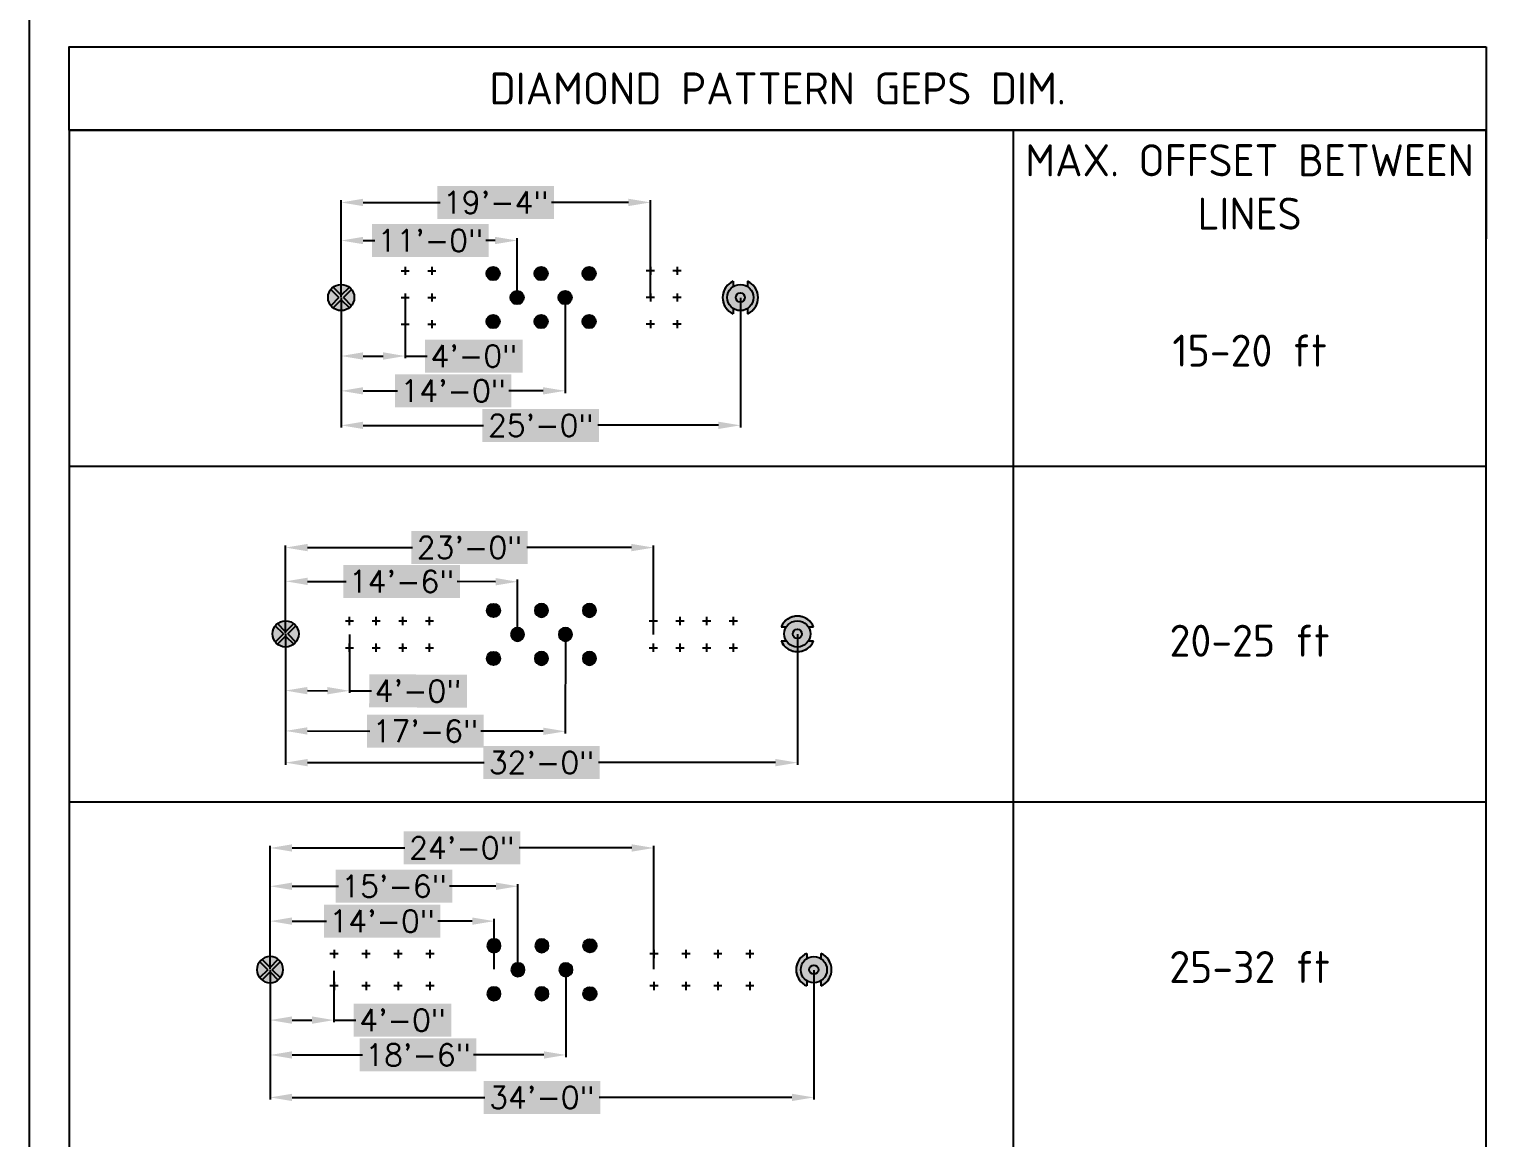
# Paper-space layout 'INFO_SHEET_FOR_STANDARDS' of a CAD drawing. Header units: feet, sheet in inches. Extents: x 0 to 10.7, y 0 to 8.2.
# Drawn here: x 0.002 to 3.768, y 2.207 to 5.053 of the extents above; entities that cross this region are included whole.
import ezdxf

# ---------------------------------------------------------------- set-up
doc = ezdxf.new("R2010")
doc.units = ezdxf.units.FT
doc.header["$MEASUREMENT"] = 0
for name, color, linetype in [('Dim 1', 5, 'Continuous'), ('Product (Colored)', 250, 'Continuous'), ('Product (Red Only)', 1, 'Continuous')]:
    doc.layers.add(name, color=color, linetype=linetype)
doc.styles.add('ISO3098B', font='ISO3098B.SHX', dxfattribs={"height": 2})
doc.styles.add('Roman', font='romans')
doc.dimstyles.new('new style', dxfattribs={"dimscale": 2.75, "dimtxt": 0.5, "dimasz": 0.5, "dimexe": 0.05, "dimexo": 0.01, "dimgap": 0.05, "dimtad": 0, "dimdec": 0, "dimlfac": 12, "dimzin": 9, "dimdsep": 46, "dimlunit": 3, "dimtxsty": 'Roman', "dimcen": 0.09, "dimclrd": 5, "dimclre": 5, "dimclrt": 5, "dimadec": 0, "dimazin": 0, "dimtfac": 1, "dimtdec": 0, "dimtofl": 0, "dimtmove": 0, "dimatfit": 3, "dimfxl": 2.55, "dimtfill": 2, "dimtfillclr": 7, "dimtolj": 1, "dimtzin": 0, "dimlwd": -1, "dimlwe": -1, "dimarcsym": 0})

# ---------------------------------------------------------------- blocks, each defined once
blk = doc.blocks.new('20 FOOT GEPS')
at = {"layer": 'Product (Red Only)'}
h = blk.add_hatch(color=3, dxfattribs=at)
h.dxf.hatch_style = 1
h.paths.add_polyline_path([(0.506, 0.645, 0.345381), (-0.506, 0.645), (0, 0.139)])
h.paths.add_polyline_path([(0.645, 0.506), (0.139, 0), (0.645, -0.506, 0.167827), (0.82, 0, 0.167827)])
h.paths.add_polyline_path([(0, -0.139), (-0.506, -0.645, 0.345381), (0.506, -0.645)])
h.paths.add_polyline_path([(-0.645, 0.506, 0.167827), (-0.82, 0, 0.167827), (-0.645, -0.506), (-0.139, 0)])
at = {"layer": 'Product (Red Only)', "true_color": 0x000000}
h = blk.add_hatch(color=18, dxfattribs=at)
h.dxf.hatch_style = 1
h.paths.add_polyline_path([(0.645, 0.506, 0.060218), (0.506, 0.645), (0, 0.139), (-0.506, 0.645, 0.060218), (-0.645, 0.506), (-0.139, 0), (-0.645, -0.506, 0.060218), (-0.506, -0.645), (0, -0.139), (0.506, -0.645, 0.060218), (0.645, -0.506), (0.139, 0)])
at = {"layer": 'Product (Red Only)', "color": 18, "true_color": 0x000000}
for p, q in [((-0.139, 0), (-0.65, 0.51)), ((0, 0.139), (-0.51, 0.65)), ((0, 0.139), (0.51, 0.65)), ((0.139, 0), (0.65, 0.51)), ((0.139, 0), (0.65, -0.51)), ((-0.139, 0), (-0.65, -0.51)), ((0, -0.139), (-0.51, -0.65)), ((0, -0.139), (0.51, -0.65))]:
    blk.add_line(p, q, dxfattribs=at)
blk.add_circle((0, 0), 0.82, dxfattribs=at)
blk = doc.blocks.new('12m GEPS')
at = {"layer": 'Product (Red Only)', "true_color": 0x000000}
h = blk.add_hatch(color=18, dxfattribs=at)
h.dxf.hatch_style = 1
h.paths.add_polyline_path([(-0.088, 0, 1), (0.088, 0, 1)])
h.paths.add_polyline_path([(0.135, 0.31), (0.135, 0.257), (0.135, 0.21, -0.255267), (0.25, 0, -0.255267), (0.135, -0.21), (0.135, -0.31, 0.654654)])
h.paths.add_polyline_path([(-0.135, 0.31, 0.654654), (-0.135, -0.31), (-0.135, -0.257), (-0.135, -0.21, -0.255267), (-0.25, 0, -0.255267), (-0.135, 0.21)])
at = {"layer": 'Product (Red Only)', "true_color": 0xf8991e}
h = blk.add_hatch(color=30, dxfattribs=at)
h.dxf.hatch_style = 1
edge = h.paths.add_edge_path()
edge.add_arc((0, 0), 0.0878, 0, 360)
edge = h.paths.add_edge_path()
edge.add_arc((0, 0), 0.25, 0, 180)
edge.add_arc((0, 0), 0.25, 180, 360)
at = {"layer": 'Product (Red Only)', "color": 18, "true_color": 0x000000}
for p, q in [((-0.135, 0.31), (-0.135, 0.21)), ((0.135, 0.31), (0.135, 0.257)), ((0.135, 0.31), (0.135, 0.21)), ((-0.135, -0.21), (-0.135, -0.31)), ((-0.135, -0.257), (-0.135, -0.31)), ((0.135, -0.21), (0.135, -0.31)), ((0.135, -0.257), (0.135, -0.31))]:
    blk.add_line(p, q, dxfattribs=at)
for radius in [0.25, 0.0878]:
    blk.add_circle((0, 0), radius, dxfattribs=at)
for start, end in [(113.5782, 246.4218), (121.3323, 238.6677), (293.5782, 66.4218), (301.3323, 58.6677)]:
    blk.add_arc((0, 0), 0.338, start, end, dxfattribs=at)
blk = doc.blocks.new('40 FOOT GEPS')
at = {"layer": 'Product (Red Only)', "color": 18, "true_color": 0x000000}
blk.add_circle((0, 0), 0.25, dxfattribs=at)
blk.add_blockref('12m GEPS', (0, 0), dxfattribs=at)
blk = doc.blocks.new('1.5m GEPS')
at = {"layer": 'Product (Red Only)'}
h = blk.add_hatch(color=1, dxfattribs=at)
h.dxf.hatch_style = 1
h.paths.add_polyline_path([(-0.125, 0, 1), (0.125, 0, 1)])
at = {"layer": 'Product (Red Only)', "color": 18, "true_color": 0x000000}
blk.add_circle((0, 0), 0.125, dxfattribs=at)
blk = doc.blocks.new('3 m GEPS')
at = {"layer": 'Product (Red Only)', "true_color": 0xa1e7fc}
h = blk.add_hatch(color=141, dxfattribs=at)
h.dxf.hatch_style = 1
edge = h.paths.add_edge_path(flags=16)
edge.add_arc((0, 0), 0.0458, 0, 360)
edge = h.paths.add_edge_path()
edge.add_arc((0, 0), 0.125, 180, 360)
edge.add_arc((0, 0), 0.125, 0, 180)
at = {"layer": 'Product (Red Only)', "true_color": 0x000000}
h = blk.add_hatch(color=18, dxfattribs=at)
h.dxf.hatch_style = 1
edge = h.paths.add_edge_path()
edge.add_arc((0, 0), 0.0458, 0, 360)
at = {"layer": 'Product (Red Only)', "color": 18, "true_color": 0x000000}
for radius in [0.125, 0.0456]:
    blk.add_circle((0, 0), radius, dxfattribs=at)
blk = doc.blocks.new('Purple BSTR')
at = {"layer": 'Product (Colored)', "transparency": 33554687}
h = blk.add_hatch(color=200, dxfattribs=at)
h.dxf.hatch_style = 1
edge = h.paths.add_edge_path()
edge.add_arc((0, 0), 0.025, 0, 360)
at = {"layer": 'Product (Colored)', "color": 200}
for p, q in [((-0.025, 0), (-0.077, 0)), ((0.025, 0), (-0.025, 0)), ((0, 0.077), (0, 0.025)), ((0, 0.025), (0, -0.025)), ((0.077, 0), (0.025, 0)), ((0, -0.025), (0, -0.077))]:
    blk.add_line(p, q, dxfattribs=at)
blk = doc.blocks.new('BSTR Single')
at = {"transparency": 33554687}
h = blk.add_hatch(color=256, dxfattribs=at)
h.dxf.hatch_style = 1
edge = h.paths.add_edge_path()
edge.add_arc((0, 0), 0.025, 0, 360)
for p, q in [((-0.025, 0), (-0.077, 0)), ((0, 0.077), (0, 0.025)), ((0.077, 0), (0.025, 0)), ((0, -0.025), (0, -0.077))]:
    blk.add_line(p, q)
blk.add_blockref('Purple BSTR', (0, 0))
blk = doc.blocks.new('*D249')
at = {"layer": 'Defpoints', "color": 0, "linetype": 'Continuous', "lineweight": 25, "transparency": 16777216}
for p in [(472.45, -274.54), (476.452, -274.54), (476.452, -278.193)]:
    blk.add_point(p, dxfattribs=at)
at = {"layer": 'Dim 1', "color": 5, "transparency": 16777216}
for p, q in [((472.45, -274.567), (472.45, -278.33)), ((476.452, -274.567), (476.452, -278.33)), ((473.825, -278.193), (475.077, -278.193)), ((476.452, -278.193), (477.827, -278.193))]:
    blk.add_line(p, q, dxfattribs=at)
at = {"layer": 'Dim 1', "color": 5, "linetype": 'Continuous', "lineweight": 25, "transparency": 16777216}
for points in [[(473.825, -277.963), (473.825, -278.422), (472.45, -278.193)], [(475.077, -277.963), (475.077, -278.422), (476.452, -278.193)]]:
    blk.add_solid(points, dxfattribs=at)
at = {"layer": 'Dim 1', "color": 5, "linetype": 'Continuous', "lineweight": 25, "transparency": 16777216, "insert": (480.747, -278.193), "char_height": 1.375, "attachment_point": 5, "style": 'Roman', "bg_fill": 1, "box_fill_scale": 1.25, "bg_fill_color": 7, "bg_fill_true_color": 16777215, "bg_fill_transparency": 0}
blk.add_mtext('\\A1;4\'-0"', dxfattribs=at)
blk = doc.blocks.new('*D250')
at = {"layer": 'Defpoints', "color": 0, "linetype": 'Continuous', "lineweight": 25, "transparency": 16777216}
for p in [(483.451, -270.972), (472.45, -274.54), (483.452, -274.538)]:
    blk.add_point(p, dxfattribs=at)
at = {"layer": 'Dim 1', "color": 5, "transparency": 16777216}
for p, q in [((472.45, -274.512), (472.449, -270.837)), ((473.824, -270.974), (474.55, -270.974)), ((482.076, -270.973), (481.504, -270.973)), ((483.452, -274.51), (483.451, -270.835))]:
    blk.add_line(p, q, dxfattribs=at)
at = {"layer": 'Dim 1', "color": 5, "linetype": 'Continuous', "lineweight": 25, "transparency": 16777216}
for points in [[(473.824, -270.745), (473.824, -271.203), (472.449, -270.975)], [(482.076, -270.744), (482.076, -271.202), (483.451, -270.972)]]:
    blk.add_solid(points, dxfattribs=at)
at = {"layer": 'Dim 1', "color": 5, "linetype": 'Continuous', "lineweight": 25, "transparency": 16777216, "insert": (478.027, -270.973), "char_height": 1.375, "attachment_point": 5, "rotation": 0.01061, "style": 'Roman', "bg_fill": 1, "box_fill_scale": 1.25, "bg_fill_color": 7, "bg_fill_true_color": 16777215, "bg_fill_transparency": 0}
blk.add_mtext('\\A1;11\'-0"', dxfattribs=at)
blk = doc.blocks.new('*D251')
at = {"layer": 'Defpoints', "color": 0, "linetype": 'Continuous', "lineweight": 25, "transparency": 16777216}
for p in [(472.45, -274.54), (486.452, -274.538), (486.453, -280.369)]:
    blk.add_point(p, dxfattribs=at)
at = {"layer": 'Dim 1', "color": 5, "transparency": 16777216}
for p, q in [((472.45, -274.567), (472.451, -280.509)), ((486.452, -274.565), (486.453, -280.507)), ((473.826, -280.371), (475.975, -280.371)), ((485.078, -280.37), (482.929, -280.37))]:
    blk.add_line(p, q, dxfattribs=at)
at = {"layer": 'Dim 1', "color": 5, "linetype": 'Continuous', "lineweight": 25, "transparency": 16777216}
for points in [[(473.826, -280.142), (473.826, -280.6), (472.451, -280.372)], [(485.078, -280.141), (485.078, -280.599), (486.453, -280.369)]]:
    blk.add_solid(points, dxfattribs=at)
at = {"layer": 'Dim 1', "color": 5, "linetype": 'Continuous', "lineweight": 25, "transparency": 16777216, "insert": (479.452, -280.37), "char_height": 1.375, "attachment_point": 5, "rotation": 0.00834, "style": 'Roman', "bg_fill": 1, "box_fill_scale": 1.25, "bg_fill_color": 7, "bg_fill_true_color": 16777215, "bg_fill_transparency": 0}
blk.add_mtext('\\A1;14\'-0"', dxfattribs=at)
blk = doc.blocks.new('*D252')
at = {"layer": 'Defpoints', "color": 0, "linetype": 'Continuous', "lineweight": 25, "transparency": 16777216}
for p in [(491.785, -268.592), (472.45, -274.54), (491.785, -274.538)]:
    blk.add_point(p, dxfattribs=at)
at = {"layer": 'Dim 1', "color": 5, "transparency": 16777216}
for p, q in [((472.45, -274.512), (472.449, -268.457)), ((473.824, -268.594), (478.64, -268.594)), ((490.41, -268.593), (485.594, -268.593)), ((491.785, -274.51), (491.785, -268.455))]:
    blk.add_line(p, q, dxfattribs=at)
at = {"layer": 'Dim 1', "color": 5, "linetype": 'Continuous', "lineweight": 25, "transparency": 16777216}
for points in [[(473.824, -268.365), (473.824, -268.824), (472.449, -268.595)], [(490.41, -268.363), (490.41, -268.822), (491.785, -268.592)]]:
    blk.add_solid(points, dxfattribs=at)
at = {"layer": 'Dim 1', "color": 5, "linetype": 'Continuous', "lineweight": 25, "transparency": 16777216, "insert": (482.117, -268.593), "char_height": 1.375, "attachment_point": 5, "rotation": 0.00604, "style": 'Roman', "bg_fill": 1, "box_fill_scale": 1.25, "bg_fill_color": 7, "bg_fill_true_color": 16777215, "bg_fill_transparency": 0}
blk.add_mtext('\\A1;19\'-4"', dxfattribs=at)
blk = doc.blocks.new('*D253')
at = {"layer": 'Defpoints', "color": 0, "linetype": 'Continuous', "lineweight": 25, "transparency": 16777216}
for p in [(472.45, -274.54), (497.409, -274.538), (497.41, -282.526)]:
    blk.add_point(p, dxfattribs=at)
at = {"layer": 'Dim 1', "color": 5, "transparency": 16777216}
for p, q in [((472.45, -274.567), (472.451, -282.665)), ((497.409, -274.565), (497.41, -282.663)), ((473.826, -282.527), (481.355, -282.527)), ((496.035, -282.526), (488.505, -282.526))]:
    blk.add_line(p, q, dxfattribs=at)
at = {"layer": 'Dim 1', "color": 5, "linetype": 'Continuous', "lineweight": 25, "transparency": 16777216}
for points in [[(473.826, -282.298), (473.826, -282.757), (472.451, -282.528)], [(496.035, -282.296), (496.035, -282.755), (497.41, -282.526)]]:
    blk.add_solid(points, dxfattribs=at)
at = {"layer": 'Dim 1', "color": 5, "linetype": 'Continuous', "lineweight": 25, "transparency": 16777216, "insert": (484.93, -282.527), "char_height": 1.375, "attachment_point": 5, "rotation": 0.00468, "style": 'Roman', "bg_fill": 1, "box_fill_scale": 1.25, "bg_fill_color": 7, "bg_fill_true_color": 16777215, "bg_fill_transparency": 0}
blk.add_mtext('\\A1;25\'-0"', dxfattribs=at)
blk = doc.blocks.new('*D261')
at = {"layer": 'Defpoints', "color": 0, "linetype": 'Continuous', "lineweight": 25, "transparency": 16777216}
for p in [(468.975, -295.563), (472.976, -295.576), (472.964, -299.119)]:
    blk.add_point(p, dxfattribs=at)
at = {"layer": 'Dim 1', "color": 5, "transparency": 16777216}
for p, q in [((468.975, -295.59), (468.962, -299.243)), ((472.976, -295.604), (472.963, -299.256)), ((470.338, -299.11), (471.589, -299.114)), ((472.964, -299.119), (474.339, -299.123))]:
    blk.add_line(p, q, dxfattribs=at)
at = {"layer": 'Dim 1', "color": 5, "linetype": 'Continuous', "lineweight": 25, "transparency": 16777216}
for points in [[(470.339, -298.881), (470.337, -299.339), (468.963, -299.105)], [(471.59, -298.885), (471.588, -299.343), (472.964, -299.119)]]:
    blk.add_solid(points, dxfattribs=at)
at = {"layer": 'Dim 1', "color": 5, "linetype": 'Continuous', "lineweight": 25, "transparency": 16777216, "insert": (477.259, -299.133), "char_height": 1.375, "attachment_point": 5, "rotation": 359.80675, "style": 'Roman', "bg_fill": 1, "box_fill_scale": 1.25, "bg_fill_color": 7, "bg_fill_true_color": 16777215, "bg_fill_transparency": 0}
blk.add_mtext('\\A1;4\'-0"', dxfattribs=at)
blk = doc.blocks.new('*D262')
at = {"layer": 'Defpoints', "color": 0, "linetype": 'Continuous', "lineweight": 25, "transparency": 16777216}
for p in [(483.481, -292.304), (468.975, -295.563), (483.475, -295.59)]:
    blk.add_point(p, dxfattribs=at)
at = {"layer": 'Dim 1', "color": 5, "transparency": 16777216}
for p, q in [((468.975, -295.535), (468.981, -292.139)), ((470.356, -292.28), (472.754, -292.284)), ((482.106, -292.302), (479.708, -292.297)), ((483.475, -295.563), (483.481, -292.167))]:
    blk.add_line(p, q, dxfattribs=at)
at = {"layer": 'Dim 1', "color": 5, "linetype": 'Continuous', "lineweight": 25, "transparency": 16777216}
for points in [[(470.357, -292.05), (470.356, -292.509), (468.981, -292.277)], [(482.107, -292.073), (482.106, -292.531), (483.481, -292.304)]]:
    blk.add_solid(points, dxfattribs=at)
at = {"layer": 'Dim 1', "color": 5, "linetype": 'Continuous', "lineweight": 25, "transparency": 16777216, "insert": (476.231, -292.291), "char_height": 1.375, "attachment_point": 5, "rotation": 359.89134, "style": 'Roman', "bg_fill": 1, "box_fill_scale": 1.25, "bg_fill_color": 7, "bg_fill_true_color": 16777215, "bg_fill_transparency": 0}
blk.add_mtext('\\A1;14\'-6"', dxfattribs=at)
blk = doc.blocks.new('*D263')
at = {"layer": 'Defpoints', "color": 0, "linetype": 'Continuous', "lineweight": 25, "transparency": 16777216}
for p in [(468.975, -295.563), (486.475, -295.59), (486.465, -301.654)]:
    blk.add_point(p, dxfattribs=at)
at = {"layer": 'Dim 1', "color": 5, "transparency": 16777216}
for p, q in [((468.975, -295.59), (468.965, -301.764)), ((486.475, -295.618), (486.465, -301.792)), ((470.34, -301.629), (474.239, -301.635)), ((485.09, -301.652), (481.192, -301.646))]:
    blk.add_line(p, q, dxfattribs=at)
at = {"layer": 'Dim 1', "color": 5, "linetype": 'Continuous', "lineweight": 25, "transparency": 16777216}
for points in [[(470.341, -301.4), (470.34, -301.858), (468.965, -301.627)], [(485.091, -301.423), (485.09, -301.881), (486.465, -301.654)]]:
    blk.add_solid(points, dxfattribs=at)
at = {"layer": 'Dim 1', "color": 5, "linetype": 'Continuous', "lineweight": 25, "transparency": 16777216, "insert": (477.715, -301.641), "char_height": 1.375, "attachment_point": 5, "rotation": 359.90996, "style": 'Roman', "bg_fill": 1, "box_fill_scale": 1.25, "bg_fill_color": 7, "bg_fill_true_color": 16777215, "bg_fill_transparency": 0}
blk.add_mtext('\\A1;17\'-6"', dxfattribs=at)
blk = doc.blocks.new('*D264')
at = {"layer": 'Defpoints', "color": 0, "linetype": 'Continuous', "lineweight": 25, "transparency": 16777216}
for p in [(491.978, -290.168), (468.975, -295.563), (491.978, -295.619)]:
    blk.add_point(p, dxfattribs=at)
at = {"layer": 'Dim 1', "color": 5, "transparency": 16777216}
for p, q in [((468.975, -295.535), (468.975, -290.03)), ((470.35, -290.168), (476.901, -290.168)), ((490.603, -290.168), (484.051, -290.168)), ((491.978, -295.592), (491.978, -290.03))]:
    blk.add_line(p, q, dxfattribs=at)
at = {"layer": 'Dim 1', "color": 5, "linetype": 'Continuous', "lineweight": 25, "transparency": 16777216}
for points in [[(470.35, -289.939), (470.35, -290.397), (468.975, -290.168)], [(490.603, -289.939), (490.603, -290.397), (491.978, -290.168)]]:
    blk.add_solid(points, dxfattribs=at)
at = {"layer": 'Dim 1', "color": 5, "linetype": 'Continuous', "lineweight": 25, "transparency": 16777216, "insert": (480.476, -290.168), "char_height": 1.375, "attachment_point": 5, "style": 'Roman', "bg_fill": 1, "box_fill_scale": 1.25, "bg_fill_color": 7, "bg_fill_true_color": 16777215, "bg_fill_transparency": 0}
blk.add_mtext('\\A1;23\'-0"', dxfattribs=at)
blk = doc.blocks.new('*D265')
at = {"layer": 'Defpoints', "color": 0, "linetype": 'Continuous', "lineweight": 25, "transparency": 16777216}
for p in [(468.975, -295.563), (500.975, -295.563), (500.975, -303.611)]:
    blk.add_point(p, dxfattribs=at)
at = {"layer": 'Dim 1', "color": 5, "transparency": 16777216}
for p, q in [((468.975, -295.59), (468.975, -303.748)), ((500.975, -295.59), (500.975, -303.748)), ((470.35, -303.611), (481.4, -303.611)), ((499.6, -303.611), (488.55, -303.611))]:
    blk.add_line(p, q, dxfattribs=at)
at = {"layer": 'Dim 1', "color": 5, "linetype": 'Continuous', "lineweight": 25, "transparency": 16777216}
for points in [[(470.35, -303.382), (470.35, -303.84), (468.975, -303.611)], [(499.6, -303.382), (499.6, -303.84), (500.975, -303.611)]]:
    blk.add_solid(points, dxfattribs=at)
at = {"layer": 'Dim 1', "color": 5, "linetype": 'Continuous', "lineweight": 25, "transparency": 16777216, "insert": (484.975, -303.611), "char_height": 1.375, "attachment_point": 5, "style": 'Roman', "bg_fill": 1, "box_fill_scale": 1.25, "bg_fill_color": 7, "bg_fill_true_color": 16777215, "bg_fill_transparency": 0}
blk.add_mtext('\\A1;32\'-0"', dxfattribs=at)
blk = doc.blocks.new('*D273')
at = {"layer": 'Defpoints', "color": 0, "linetype": 'Continuous', "lineweight": 25, "transparency": 16777216}
for p in [(468.005, -316.587), (471.997, -316.587), (471.997, -319.705)]:
    blk.add_point(p, dxfattribs=at)
at = {"layer": 'Dim 1', "color": 5, "transparency": 16777216}
for p, q in [((468.005, -316.614), (468.005, -319.843)), ((471.997, -316.614), (471.997, -319.843)), ((469.38, -319.705), (470.622, -319.705)), ((471.997, -319.705), (473.372, -319.705))]:
    blk.add_line(p, q, dxfattribs=at)
at = {"layer": 'Dim 1', "color": 5, "linetype": 'Continuous', "lineweight": 25, "transparency": 16777216}
for points in [[(469.38, -319.476), (469.38, -319.934), (468.005, -319.705)], [(470.622, -319.476), (470.622, -319.934), (471.997, -319.705)]]:
    blk.add_solid(points, dxfattribs=at)
at = {"layer": 'Dim 1', "color": 5, "linetype": 'Continuous', "lineweight": 25, "transparency": 16777216, "insert": (476.293, -319.705), "char_height": 1.375, "attachment_point": 5, "style": 'Roman', "bg_fill": 1, "box_fill_scale": 1.25, "bg_fill_color": 7, "bg_fill_true_color": 16777215, "bg_fill_transparency": 0}
blk.add_mtext('\\A1;4\'-0"', dxfattribs=at)
blk = doc.blocks.new('*D274')
at = {"layer": 'Defpoints', "color": 0, "linetype": 'Continuous', "lineweight": 25, "transparency": 16777216}
for p in [(482.02, -313.518), (468.005, -316.553), (482.02, -316.553)]:
    blk.add_point(p, dxfattribs=at)
at = {"layer": 'Dim 1', "color": 5, "transparency": 16777216}
for p, q in [((468.005, -316.525), (468.005, -313.38)), ((469.38, -313.518), (471.536, -313.518)), ((480.645, -313.518), (478.489, -313.518)), ((482.02, -316.525), (482.02, -313.38))]:
    blk.add_line(p, q, dxfattribs=at)
at = {"layer": 'Dim 1', "color": 5, "linetype": 'Continuous', "lineweight": 25, "transparency": 16777216}
for points in [[(469.38, -313.288), (469.38, -313.747), (468.005, -313.518)], [(480.645, -313.288), (480.645, -313.747), (482.02, -313.518)]]:
    blk.add_solid(points, dxfattribs=at)
at = {"layer": 'Dim 1', "color": 5, "linetype": 'Continuous', "lineweight": 25, "transparency": 16777216, "insert": (475.012, -313.518), "char_height": 1.375, "attachment_point": 5, "style": 'Roman', "bg_fill": 1, "box_fill_scale": 1.25, "bg_fill_color": 7, "bg_fill_true_color": 16777215, "bg_fill_transparency": 0}
blk.add_mtext('\\A1;14\'-0"', dxfattribs=at)
blk = doc.blocks.new('*D275')
at = {"layer": 'Defpoints', "color": 0, "linetype": 'Continuous', "lineweight": 25, "transparency": 16777216}
for p in [(483.505, -311.34), (468.005, -316.553), (483.505, -316.553)]:
    blk.add_point(p, dxfattribs=at)
at = {"layer": 'Dim 1', "color": 5, "transparency": 16777216}
for p, q in [((468.005, -316.525), (468.005, -311.203)), ((469.38, -311.34), (472.278, -311.34)), ((482.13, -311.34), (479.232, -311.34)), ((483.505, -316.525), (483.505, -311.203))]:
    blk.add_line(p, q, dxfattribs=at)
at = {"layer": 'Dim 1', "color": 5, "linetype": 'Continuous', "lineweight": 25, "transparency": 16777216}
for points in [[(469.38, -311.111), (469.38, -311.569), (468.005, -311.34)], [(482.13, -311.111), (482.13, -311.569), (483.505, -311.34)]]:
    blk.add_solid(points, dxfattribs=at)
at = {"layer": 'Dim 1', "color": 5, "linetype": 'Continuous', "lineweight": 25, "transparency": 16777216, "insert": (475.755, -311.34), "char_height": 1.375, "attachment_point": 5, "style": 'Roman', "bg_fill": 1, "box_fill_scale": 1.25, "bg_fill_color": 7, "bg_fill_true_color": 16777215, "bg_fill_transparency": 0}
blk.add_mtext('\\A1;15\'-6"', dxfattribs=at)
blk = doc.blocks.new('*D276')
at = {"layer": 'Defpoints', "color": 0, "linetype": 'Continuous', "lineweight": 25, "transparency": 16777216}
for p in [(468.005, -316.553), (486.505, -316.553), (486.505, -321.884)]:
    blk.add_point(p, dxfattribs=at)
at = {"layer": 'Dim 1', "color": 5, "transparency": 16777216}
for p, q in [((468.005, -316.58), (468.005, -322.021)), ((486.505, -316.58), (486.505, -322.021)), ((469.38, -321.884), (473.778, -321.884)), ((485.13, -321.884), (480.732, -321.884))]:
    blk.add_line(p, q, dxfattribs=at)
at = {"layer": 'Dim 1', "color": 5, "linetype": 'Continuous', "lineweight": 25, "transparency": 16777216}
for points in [[(469.38, -321.654), (469.38, -322.113), (468.005, -321.884)], [(485.13, -321.654), (485.13, -322.113), (486.505, -321.884)]]:
    blk.add_solid(points, dxfattribs=at)
at = {"layer": 'Dim 1', "color": 5, "linetype": 'Continuous', "lineweight": 25, "transparency": 16777216, "insert": (477.255, -321.884), "char_height": 1.375, "attachment_point": 5, "style": 'Roman', "bg_fill": 1, "box_fill_scale": 1.25, "bg_fill_color": 7, "bg_fill_true_color": 16777215, "bg_fill_transparency": 0}
blk.add_mtext('\\A1;18\'-6"', dxfattribs=at)
blk = doc.blocks.new('*D277')
at = {"layer": 'Defpoints', "color": 0, "linetype": 'Continuous', "lineweight": 25, "transparency": 16777216}
for p in [(491.998, -308.945), (468.005, -316.553), (491.998, -316.553)]:
    blk.add_point(p, dxfattribs=at)
at = {"layer": 'Dim 1', "color": 5, "transparency": 16777216}
for p, q in [((468.005, -316.525), (468.005, -308.807)), ((469.38, -308.945), (476.427, -308.945)), ((490.623, -308.945), (483.577, -308.945)), ((491.998, -316.525), (491.998, -308.807))]:
    blk.add_line(p, q, dxfattribs=at)
at = {"layer": 'Dim 1', "color": 5, "linetype": 'Continuous', "lineweight": 25, "transparency": 16777216}
for points in [[(469.38, -308.715), (469.38, -309.174), (468.005, -308.945)], [(490.623, -308.715), (490.623, -309.174), (491.998, -308.945)]]:
    blk.add_solid(points, dxfattribs=at)
at = {"layer": 'Dim 1', "color": 5, "linetype": 'Continuous', "lineweight": 25, "transparency": 16777216, "insert": (480.002, -308.945), "char_height": 1.375, "attachment_point": 5, "style": 'Roman', "bg_fill": 1, "box_fill_scale": 1.25, "bg_fill_color": 7, "bg_fill_true_color": 16777215, "bg_fill_transparency": 0}
blk.add_mtext('\\A1;24\'-0"', dxfattribs=at)
blk = doc.blocks.new('*D278')
at = {"layer": 'Defpoints', "color": 0, "linetype": 'Continuous', "lineweight": 25, "transparency": 16777216}
for p in [(468.005, -316.553), (502.005, -316.553), (502.005, -324.537)]:
    blk.add_point(p, dxfattribs=at)
at = {"layer": 'Dim 1', "color": 5, "transparency": 16777216}
for p, q in [((468.005, -316.58), (468.005, -324.675)), ((502.005, -316.58), (502.005, -324.675)), ((469.38, -324.537), (481.43, -324.537)), ((500.63, -324.537), (488.58, -324.537))]:
    blk.add_line(p, q, dxfattribs=at)
at = {"layer": 'Dim 1', "color": 5, "linetype": 'Continuous', "lineweight": 25, "transparency": 16777216}
for points in [[(469.38, -324.308), (469.38, -324.766), (468.005, -324.537)], [(500.63, -324.308), (500.63, -324.766), (502.005, -324.537)]]:
    blk.add_solid(points, dxfattribs=at)
at = {"layer": 'Dim 1', "color": 5, "linetype": 'Continuous', "lineweight": 25, "transparency": 16777216, "insert": (485.005, -324.537), "char_height": 1.375, "attachment_point": 5, "style": 'Roman', "bg_fill": 1, "box_fill_scale": 1.25, "bg_fill_color": 7, "bg_fill_true_color": 16777215, "bg_fill_transparency": 0}
blk.add_mtext('\\A1;34\'-0"', dxfattribs=at)
blk = doc.blocks.new('GEPSDIAMOND')
at = {"color": 18, "linetype": 'Continuous', "lineweight": 25, "true_color": 0x000000}
for p, q in [((-56.477, -17.513), (32.119, -17.513)), ((-56.477, -38.505), (32.119, -38.505)), ((2.538, -38.505), (2.538, -59.496))]:
    blk.add_line(p, q, dxfattribs=at)
for points in [[(32.119, 8.692), (32.119, 3.478), (-56.477, 3.479), (-56.477, 8.693), (32.119, 8.692)], [(-56.477, 3.478), (-56.477, -80.486), (32.119, -80.486), (32.119, 3.478), (2.538, 3.478), (2.538, 3.478)], [(-56.477, 3.478), (2.538, 3.478), (32.119, 3.478), (32.119, -3.319)], [(2.538, 3.478), (2.538, -59.496), (2.538, -80.486)]]:
    blk.add_lwpolyline(points, dxfattribs=at)
at = {"color": 18, "true_color": 0x000000}
for name, p, xscale, yscale, zscale, rotation in [('1.5m GEPS', (-29.945, -26.534), 3.333333333333371, 3.333333333333371, 3.333333333333371, 180), ('1.5m GEPS', (-26.945, -26.534), -3.333333333333371, 3.333333333333485, 3.333333333333417, 180), ('1.5m GEPS', (-23.945, -26.534), -3.333333333333371, 3.333333333333485, 3.333333333333417, 180), ('3 m GEPS', (-28.445, -28.034), -3.333333333333371, 3.333333333333485, 3.333333333333417, 180), ('3 m GEPS', (-25.445, -28.034), -3.333333333333371, 3.333333333333485, 3.333333333333417, 180), ('1.5m GEPS', (-29.945, -29.534), 3.333333333333371, 3.333333333333371, 3.333333333333371, 180), ('1.5m GEPS', (-26.945, -29.534), -3.333333333333371, 3.333333333333485, 3.333333333333417, 180), ('1.5m GEPS', (-23.945, -29.534), -3.333333333333371, 3.333333333333485, 3.333333333333417, 180), ('1.5m GEPS', (-29.915, -47.496), -3.333333333333485, 3.333333333333414, 3.333333333333417, 359.9999999999965), ('1.5m GEPS', (-26.915, -47.496), -3.333333333333485, 3.333333333333414, 3.333333333333417, 359.9999999999965), ('3 m GEPS', (-28.415, -48.996), -3.333333333333485, 3.333333333333414, 3.333333333333417, 359.9999999999965), ('3 m GEPS', (-25.415, -48.996), -3.333333333333485, 3.333333333333414, 3.333333333333417, 359.9999999999965), ('1.5m GEPS', (-29.915, -50.496), -3.333333333333485, 3.333333333333414, 3.333333333333417, 359.9999999999965), ('1.5m GEPS', (-26.915, -50.496), -3.333333333333485, 3.333333333333414, 3.333333333333417, 359.9999999999965)]:
    blk.add_blockref(name, p, dxfattribs=dict(at, xscale=xscale, yscale=yscale, zscale=zscale, rotation=rotation))
at = {"color": 18, "true_color": 0x000000, "xscale": 3.333333333333485, "yscale": 3.333333333333485, "zscale": 3.333333333333485}
for p in [(-23.915, -47.496), (-23.915, -50.496)]:
    blk.add_blockref('1.5m GEPS', p, dxfattribs=at)
at = {"layer": 'Product (Red Only)'}
for p, xscale, yscale, zscale, rotation in [((-35.468, -5.315), 3.333334000000008, 3.333334000000008, 3.333334000000008, 90.0000000000254), ((-33.801, -5.315), 3.333334000000008, 3.333334000000008, 3.333334000000008, 90.0000000000254), ((-20.134, -5.315), -3.333334000000008, 3.333334000000008, 3.333334, 270.0000000000254), ((-18.468, -5.315), -3.333334000000008, 3.333334000000008, 3.333334, 270.0000000000254), ((-35.468, -6.981), 3.333334000000008, 3.333334000000008, 3.333334000000008, 90.0000000000254), ((-33.801, -6.981), 3.333334000000008, 3.333334000000008, 3.333334000000008, 90.0000000000254), ((-20.134, -6.981), -3.333334000000008, 3.333334000000008, 3.333334, 270.0000000000254), ((-18.468, -6.981), -3.333334000000008, 3.333334000000008, 3.333334, 270.0000000000254), ((-35.468, -8.648), 3.333334000000008, 3.333334000000008, 3.333334000000008, 90.0000000000254), ((-33.801, -8.648), 3.333334000000008, 3.333334000000008, 3.333334000000008, 90.0000000000254), ((-20.134, -8.648), -3.333334000000008, 3.333334000000008, 3.333334, 270.0000000000254), ((-18.468, -8.648), -3.333334000000008, 3.333334000000008, 3.333334, 270.0000000000254), ((-38.945, -27.2), 3.333334000000036, 3.333334000000036, 3.333334000000036, 180), ((-37.278, -27.2), 3.333334000000036, 3.333334000000036, 3.333334000000036, 180), ((-35.611, -27.2), 3.333334000000036, 3.333334000000036, 3.333334000000036, 180), ((-33.945, -27.2), 3.333334000000036, 3.333334000000036, 3.333334000000036, 180), ((-19.945, -27.2), 3.333334000000036, 3.333334000000036, 3.333334000000036, 180), ((-18.278, -27.2), 3.333334000000036, 3.333334000000036, 3.333334000000036, 180), ((-16.611, -27.2), 3.333334000000036, 3.333334000000036, 3.333334000000036, 180), ((-14.945, -27.2), 3.333334000000036, 3.333334000000036, 3.333334000000036, 180), ((-38.945, -28.867), 3.333334000000036, 3.333334000000036, 3.333334000000036, 180), ((-37.278, -28.867), 3.333334000000036, 3.333334000000036, 3.333334000000036, 180), ((-35.611, -28.867), 3.333334000000036, 3.333334000000036, 3.333334000000036, 180), ((-33.945, -28.867), 3.333334000000036, 3.333334000000036, 3.333334000000036, 180), ((-19.945, -28.867), 3.333334000000036, 3.333334000000036, 3.333334000000036, 180), ((-18.278, -28.867), 3.333334000000036, 3.333334000000036, 3.333334000000036, 180), ((-16.611, -28.867), 3.333334000000036, 3.333334000000036, 3.333334000000036, 180), ((-14.945, -28.867), 3.333334000000036, 3.333334000000036, 3.333334000000036, 180)]:
    blk.add_blockref('BSTR Single', p, dxfattribs=dict(at, xscale=xscale, yscale=yscale, zscale=zscale, rotation=rotation))
at = {"layer": 'Product (Red Only)', "color": 18, "true_color": 0x000000}
for name, p, xscale, yscale, zscale in [('1.5m GEPS', (-29.968, -5.481), 3.333333333333485, 3.333333333333485, 3.333333333333485), ('1.5m GEPS', (-26.968, -5.481), 3.333333333333485, 3.333333333333485, 3.333333333333485), ('1.5m GEPS', (-23.968, -5.481), 3.333333333333485, 3.333333333333485, 3.333333333333485), ('3 m GEPS', (-28.468, -6.981), 3.333333333333485, 3.333333333333485, 3.333333333333485), ('3 m GEPS', (-25.468, -6.981), 3.333333333333485, 3.333333333333485, 3.333333333333485), ('1.5m GEPS', (-29.968, -8.481), 3.333333333333485, 3.333333333333485, 3.333333333333485), ('1.5m GEPS', (-26.968, -8.481), 3.333333333333485, 3.333333333333485, 3.333333333333485), ('1.5m GEPS', (-23.968, -8.481), 3.333333333333485, 3.333333333333485, 3.333333333333485), ('40 FOOT GEPS', (-9.915, -48.996), 3.280799999999999, 3.280799999999999, 3.280799999999999)]:
    blk.add_blockref(name, p, dxfattribs=dict(at, xscale=xscale, yscale=yscale, zscale=zscale))
at = {"layer": 'Product (Red Only)'}
blk.add_blockref('20 FOOT GEPS', (-39.468, -6.981), dxfattribs=at)
for name, p, xscale, yscale, zscale in [('40 FOOT GEPS', (-14.51, -6.981), 3.280799999999999, 3.280799999999999, 3.280799999999999), ('BSTR Single', (-39.915, -48.014), 3.333333999999923, 3.333333999999923, 3.333333999999923), ('BSTR Single', (-37.915, -48.014), 3.333333999999923, 3.333333999999923, 3.333333999999923), ('BSTR Single', (-35.915, -48.014), 3.333333999999923, 3.333333999999923, 3.333333999999923), ('BSTR Single', (-33.915, -48.014), 3.333333999999923, 3.333333999999923, 3.333333999999923), ('BSTR Single', (-19.915, -48.014), 3.333333999999923, 3.333333999999923, 3.333333999999923), ('BSTR Single', (-17.915, -48.014), 3.333333999999923, 3.333333999999923, 3.333333999999923), ('BSTR Single', (-15.915, -48.014), 3.333333999999923, 3.333333999999923, 3.333333999999923), ('BSTR Single', (-13.915, -48.014), 3.333333999999923, 3.333333999999923, 3.333333999999923), ('BSTR Single', (-39.915, -50.014), 3.333333999999923, 3.333333999999923, 3.333333999999923), ('BSTR Single', (-37.915, -50.014), 3.333333999999923, 3.333333999999923, 3.333333999999923), ('BSTR Single', (-35.915, -50.014), 3.333333999999923, 3.333333999999923, 3.333333999999923), ('BSTR Single', (-33.915, -50.014), 3.333333999999923, 3.333333999999923, 3.333333999999923), ('BSTR Single', (-19.915, -50.014), 3.333333999999923, 3.333333999999923, 3.333333999999923), ('BSTR Single', (-17.915, -50.014), 3.333333999999923, 3.333333999999923, 3.333333999999923), ('BSTR Single', (-15.915, -50.014), 3.333333999999923, 3.333333999999923, 3.333333999999923), ('BSTR Single', (-13.915, -50.014), 3.333333999999923, 3.333333999999923, 3.333333999999923)]:
    blk.add_blockref(name, p, dxfattribs=dict(at, xscale=xscale, yscale=yscale, zscale=zscale))
at = {"layer": 'Product (Red Only)', "color": 18, "true_color": 0x000000, "rotation": 89.99999999999349}
blk.add_blockref('20 FOOT GEPS', (-42.945, -28.006), dxfattribs=at)
at = {"layer": 'Product (Red Only)', "color": 18, "true_color": 0x000000, "xscale": 3.280799999999999, "yscale": 3.280799999999999, "zscale": 3.280799999999999, "rotation": 89.99999999999801}
blk.add_blockref('40 FOOT GEPS', (-10.945, -28.006), dxfattribs=at)
at = {"layer": 'Product (Red Only)', "color": 18, "true_color": 0x000000, "xscale": -1}
blk.add_blockref('20 FOOT GEPS', (-43.915, -48.996), dxfattribs=at)
at = {"color": 18, "linetype": 'Continuous', "lineweight": 25, "true_color": 0x000000, "char_height": 2, "attachment_point": 5, "style": 'ISO3098B'}
for s, width, insert in [('\\pxqc;DIAMOND PATTERN GEPS DIM.', 62.3903, (-12.179, 6.086)), ('\\pxqc;MAX. OFFSET BETWEEN LINES', 29.58067, (17.329, -0.068)), ('\\pxqc;15-20 ft', 29.58067, (17.329, -10.3)), ('\\pxqc;20-25 ft', 29.58067, (17.329, -28.433)), ('\\pxqc;25-32 ft', 29.58067, (17.329, -48.829))]:
    blk.add_mtext_dynamic_manual_height_columns(s, width=width, gutter_width=10, heights=[0], dxfattribs=dict(at, insert=insert))
at = {"layer": 'Dim 1', "color": 18, "linetype": 'Continuous', "lineweight": 25, "true_color": 0x000000}
for p1, p2, distance, picture, middle in [((-39.47, -6.983), (-20.134, -6.981), 5.945, '*D252', (-29.803, -1.037)), ((-39.47, -6.983), (-25.468, -6.981), -5.832, '*D251', (-32.468, -12.814)), ((-39.47, -6.983), (-14.51, -6.981), -7.988, '*D253', (-26.989, -14.97)), ((-42.945, -28.006), (-28.445, -28.034), 3.286, '*D262', (-35.688, -24.734)), ((-42.945, -28.006), (-38.944, -28.02), -3.542, '*D261', (-34.66, -31.576)), ((-42.945, -28.006), (-25.445, -28.034), -6.064, '*D263', (-34.204, -34.084))]:
    dim = blk.add_aligned_dim(p1=p1, p2=p2, distance=distance, dimstyle='new style', dxfattribs=at)
    dim.commit()
    dim.dimension.update_dxf_attribs({"geometry": picture, "text_midpoint": middle, "insert": (-511.92, 267.557)})
dim = blk.add_linear_dim(base=(-28.468, -3.416), p1=(-39.47, -6.983), p2=(-28.468, -6.981), angle=0.01061, dimstyle='new style', dxfattribs=at)
dim.commit()
dim.dimension.update_dxf_attribs({"geometry": '*D250', "text_midpoint": (-33.892, -3.417), "dimtype": 129, "insert": (-511.92, 267.557)})
for base, p1, p2, picture, middle in [((-35.468, -10.636), (-39.47, -6.983), (-35.468, -6.983), '*D249', (-31.173, -10.636)), ((-19.942, -22.611), (-42.945, -28.006), (-19.942, -28.063), '*D264', (-31.443, -22.611)), ((-10.945, -36.054), (-42.945, -28.006), (-10.945, -28.006), '*D265', (-26.945, -36.054)), ((-19.921, -41.388), (-43.915, -48.996), (-19.921, -48.996), '*D277', (-31.918, -41.388)), ((-29.9, -45.961), (-43.915, -48.996), (-29.9, -48.996), '*D274', (-36.907, -45.961)), ((-25.415, -54.327), (-43.915, -48.996), (-25.415, -48.996), '*D276', (-34.665, -54.327)), ((-9.915, -56.98), (-43.915, -48.996), (-9.915, -48.996), '*D278', (-26.915, -56.98)), ((-39.922, -52.149), (-43.915, -49.03), (-39.922, -49.03), '*D273', (-35.627, -52.149))]:
    dim = blk.add_linear_dim(base=base, p1=p1, p2=p2, dimstyle='new style', dxfattribs=at)
    dim.commit()
    dim.dimension.update_dxf_attribs({"geometry": picture, "text_midpoint": middle, "insert": (-511.92, 267.557)})
dim = blk.add_linear_dim(base=(-28.415, -43.783), p1=(-43.915, -48.996), p2=(-28.415, -48.996), dimstyle='new style', dxfattribs=at)
dim.commit()
dim.dimension.update_dxf_attribs({"geometry": '*D275', "text_midpoint": (-36.165, -43.783), "dimtype": 128, "insert": (-511.92, 267.557)})

psp = doc.layouts.new('INFO_SHEET_FOR_STANDARDS')

# ---------------------------------------------------------------- linework, layer by layer
at = {"color": 18, "linetype": 'Continuous', "lineweight": 25, "true_color": 0x000000}
psp.add_lwpolyline([(0.0017, 8.2024), (10.7019, 8.2024), (10.7019, 0.0001), (0.0017, 0.0001)], close=True, dxfattribs=at)

# ---------------------------------------------------------------- block references
at = {"color": 18, "linetype": 'Continuous', "lineweight": 25, "true_color": 0x000000, "xscale": 0.04108546356821463, "yscale": 0.04108546356821463, "zscale": 0.04108546356821463}
psp.add_blockref('GEPSDIAMOND', (2.4243, 4.6513), dxfattribs=at)

doc.saveas('drawing.dxf')
